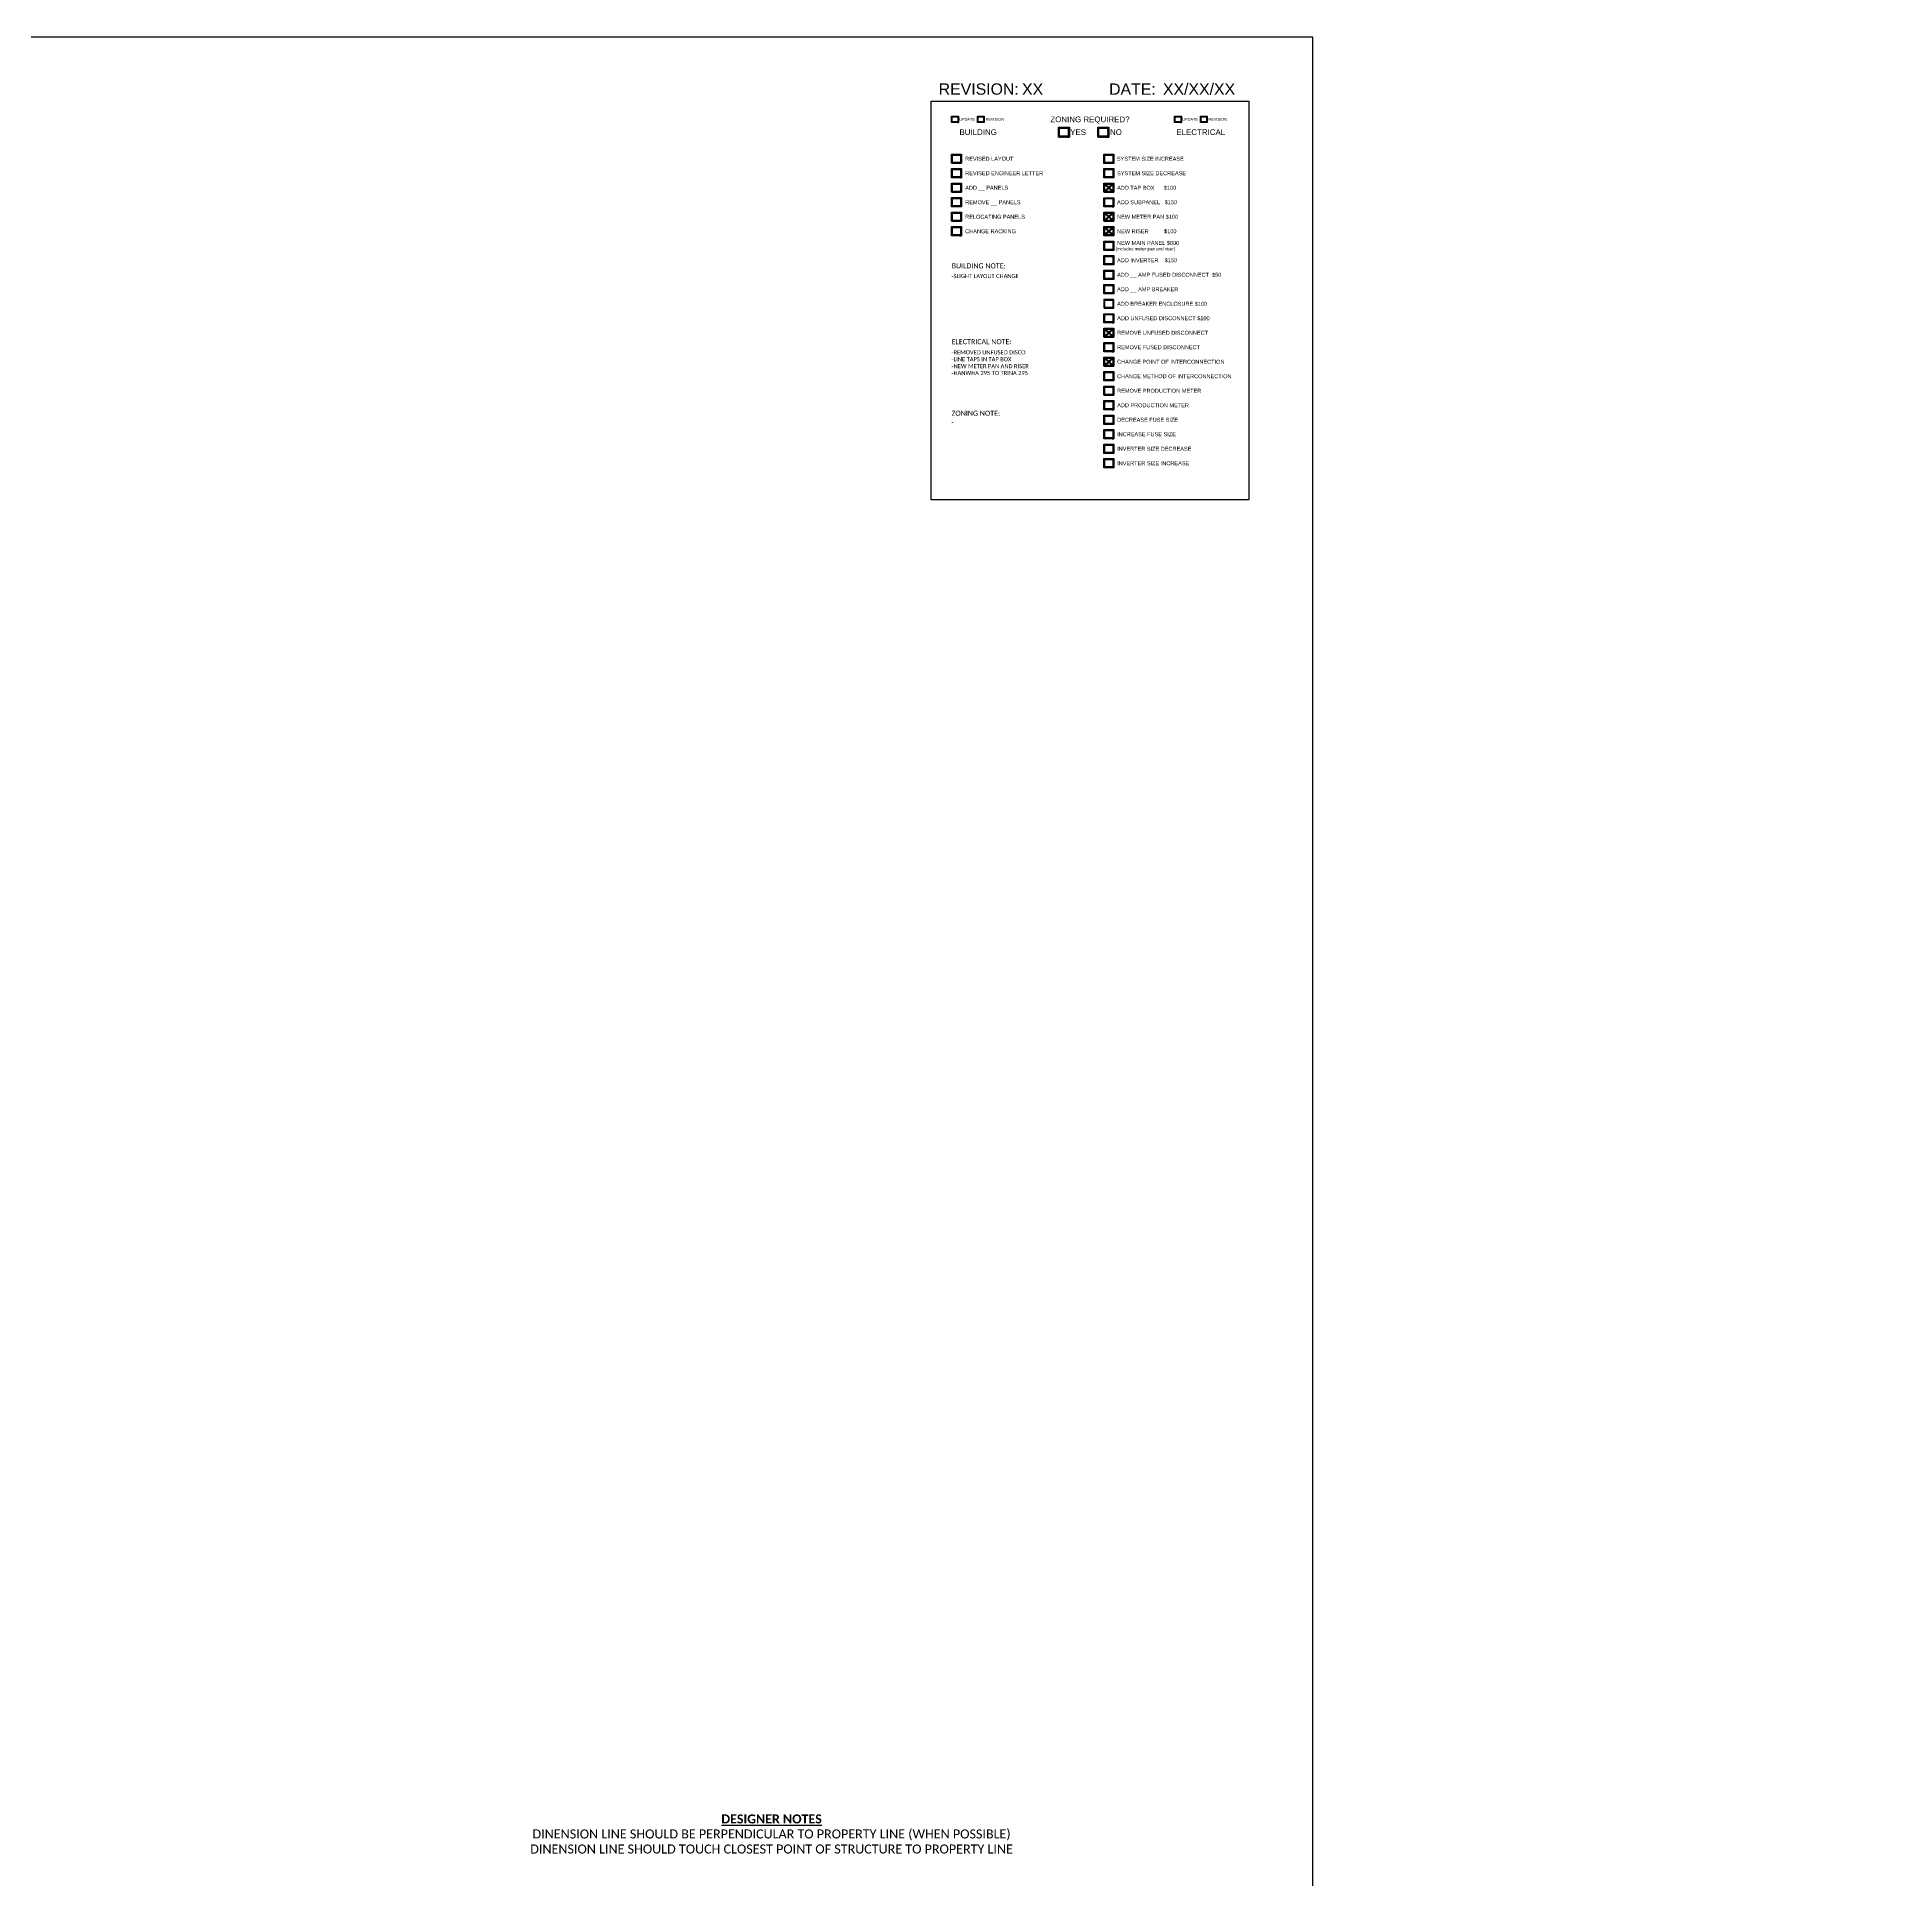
# Model space of a CAD drawing. Header units: feet. Extents: x -13431 to 10560, y 10829 to 29871.
# Drawn here: x -1435 to 3901, y 17733 to 23026 of the extents above; entities that cross this region are included whole.
import ezdxf
from ezdxf.enums import TextEntityAlignment as Align

# ---------------------------------------------------------------- set-up
doc = ezdxf.new("R2010")
doc.units = ezdxf.units.FT
doc.header["$MEASUREMENT"] = 0
doc.linetypes.add('DASHED', pattern=[0.75, 0.5, -0.25])
doc.layers.add('LOCKED (NO PRINT)', color=7, linetype='Continuous', plot=False)
doc.styles.add('1SIXTEENTH', font='technic_.ttf', dxfattribs={"height": 24})
doc.styles.get("Standard").update_dxf_attribs({"font": 'CALIBRI.TTF'})
doc.styles.add('TITLE BBLOCK TEXT', font='ARIALUNI.TTF')

# ---------------------------------------------------------------- blocks, each defined once
blk = doc.blocks.new('CHECKBOX')
h = blk.add_hatch()
h.set_pattern_fill('ANSI31', scale=0.9)
h.set_pattern_definition([(45, (1147.86739, 517.68152), (-0.0795495129, 0.0795495129), [])])
h.paths.add_polyline_path([(9649.4, 15921.8), (9621.2, 15921.8), (9621.2, 15895.4), (9649.4, 15895.4)])
h.paths.add_polyline_path([(9646.7, 15898.1), (9623.9, 15898.1), (9623.9, 15919.1), (9646.7, 15919.1)], flags=16)
at = {"color": 7}
for points in [[(9621.2, 15921.8), (9649.4, 15921.8), (9649.4, 15895.4), (9621.2, 15895.4)], [(9623.9, 15919.1), (9646.7, 15919.1), (9646.7, 15898.1), (9623.9, 15898.1)]]:
    blk.add_lwpolyline(points, close=True, dxfattribs=at)
blk = doc.blocks.new('_SYSTEM_SIZE_INCREASE')
at = {"color": 7}
for p, q in [((9623.9, 15919.1), (9646.7, 15919.1)), ((9623.9, 15898.1), (9623.9, 15919.1)), ((9646.7, 15919.1), (9646.7, 15898.1)), ((9646.7, 15898.1), (9623.9, 15898.1))]:
    blk.add_line(p, q, dxfattribs=at)
at = {"color": 3}
blk.add_blockref('CHECKBOX', (0, 0), dxfattribs=at)
blk = doc.blocks.new('_SYSTEM_SIZE_DECREASE')
h = blk.add_hatch()
h.set_pattern_fill('ANSI31', scale=0.9)
h.set_pattern_definition([(45, (945.34393, 1816.42066), (-0.0795495129, 0.0795495129), [])])
h.paths.add_polyline_path([(9446.9, 17220.5), (9418.7, 17220.5), (9418.7, 17194.2), (9446.9, 17194.2)])
h.paths.add_polyline_path([(9444.2, 17196.8), (9421.3, 17196.8), (9421.3, 17217.9), (9444.2, 17217.9)], flags=16)
at = {"color": 7}
for p, q in [((9421.3, 17217.9), (9444.2, 17217.9)), ((9421.3, 17196.8), (9421.3, 17217.9)), ((9444.2, 17196.8), (9421.3, 17196.8)), ((9444.2, 17217.9), (9444.2, 17196.8))]:
    blk.add_line(p, q, dxfattribs=at)
for points in [[(9418.7, 17220.5), (9446.9, 17220.5), (9446.9, 17194.2), (9418.7, 17194.2)], [(9418.7, 17220.5), (9446.9, 17220.5), (9446.9, 17194.2), (9418.7, 17194.2)], [(9421.3, 17217.9), (9444.2, 17217.9), (9444.2, 17196.8), (9421.3, 17196.8)], [(9421.3, 17217.9), (9444.2, 17217.9), (9444.2, 17196.8), (9421.3, 17196.8)]]:
    blk.add_lwpolyline(points, close=True, dxfattribs=at)
blk = doc.blocks.new('*U271')
h = blk.add_hatch()
h.set_pattern_fill('ANSI31', scale=0.9)
h.set_pattern_definition([(45, (945.34393, 1723.71051), (-0.0795495129, 0.0795495129), [])])
h.paths.add_polyline_path([(9446.9, 17127.8), (9418.7, 17127.8), (9418.7, 17101.5), (9446.9, 17101.5)])
h.paths.add_polyline_path([(9444.2, 17104.1), (9421.3, 17104.1), (9421.3, 17125.1), (9444.2, 17125.1)], flags=16)
h = blk.add_hatch()
h.set_pattern_fill('ANSI31', scale=0.9)
h.set_pattern_definition([(45, (1387.94802, 1662.34463), (-0.0795495129, 0.0795495129), [])])
h.paths.add_polyline_path([(9445, 17124.3), (9443.4, 17126), (9432.8, 17116.2), (9422.1, 17126), (9420.5, 17124.3), (9431, 17114.6), (9420.5, 17105), (9422.1, 17103.3), (9432.8, 17113), (9443.4, 17103.3), (9445, 17105), (9434.5, 17114.6)])
at = {"color": 7}
for p, q in [((9421.3, 17125.1), (9444.2, 17125.1)), ((9421.3, 17104.1), (9421.3, 17125.1)), ((9444.2, 17104.1), (9421.3, 17104.1)), ((9444.2, 17125.1), (9444.2, 17104.1))]:
    blk.add_line(p, q, dxfattribs=at)
for points in [[(9418.7, 17127.8), (9446.9, 17127.8), (9446.9, 17101.5), (9418.7, 17101.5)], [(9418.7, 17127.8), (9446.9, 17127.8), (9446.9, 17101.5), (9418.7, 17101.5)], [(9421.3, 17125.1), (9444.2, 17125.1), (9444.2, 17104.1), (9421.3, 17104.1)], [(9421.3, 17125.1), (9444.2, 17125.1), (9444.2, 17104.1), (9421.3, 17104.1)]]:
    blk.add_lwpolyline(points, close=True, dxfattribs=at)
for points in [[(9434.5, 17114.6), (9445, 17124.3), (9443.4, 17126), (9432.8, 17116.2), (9422.1, 17126), (9420.5, 17124.3), (9431, 17114.6)], [(9434.5, 17114.6), (9445, 17105), (9443.4, 17103.3), (9432.8, 17113), (9422.1, 17103.3), (9420.5, 17105), (9431, 17114.6)]]:
    blk.add_lwpolyline(points, dxfattribs=at)
blk = doc.blocks.new('_ADD_SUBPANEL')
h = blk.add_hatch()
h.set_pattern_fill('ANSI31', scale=0.9)
h.set_pattern_definition([(45, (952.32119, 1645.36388), (-0.0795495129, 0.0795495129), [])])
h.paths.add_polyline_path([(9453.8, 17049.4), (9425.7, 17049.4), (9425.7, 17023.1), (9453.8, 17023.1)])
h.paths.add_polyline_path([(9451.2, 17025.8), (9428.3, 17025.8), (9428.3, 17046.8), (9451.2, 17046.8)], flags=16)
at = {"color": 7}
for p, q in [((9428.3, 17046.8), (9451.2, 17046.8)), ((9428.3, 17025.8), (9428.3, 17046.8)), ((9451.2, 17025.8), (9428.3, 17025.8)), ((9451.2, 17046.8), (9451.2, 17025.8))]:
    blk.add_line(p, q, dxfattribs=at)
for points in [[(9425.7, 17049.4), (9453.8, 17049.4), (9453.8, 17023.1), (9425.7, 17023.1)], [(9425.7, 17049.4), (9453.8, 17049.4), (9453.8, 17023.1), (9425.7, 17023.1)], [(9428.3, 17046.8), (9451.2, 17046.8), (9451.2, 17025.8), (9428.3, 17025.8)], [(9428.3, 17046.8), (9451.2, 17046.8), (9451.2, 17025.8), (9428.3, 17025.8)]]:
    blk.add_lwpolyline(points, close=True, dxfattribs=at)
blk = doc.blocks.new('*U273')
h = blk.add_hatch()
h.set_pattern_fill('ANSI31', scale=0.9)
h.set_pattern_definition([(45, (945.34393, 1589.21548), (-0.0795495129, 0.0795495129), [])])
h.paths.add_polyline_path([(9446.9, 16993.3), (9418.7, 16993.3), (9418.7, 16967), (9446.9, 16967)])
h.paths.add_polyline_path([(9444.2, 16969.6), (9421.3, 16969.6), (9421.3, 16990.7), (9444.2, 16990.7)], flags=16)
h = blk.add_hatch()
h.set_pattern_fill('ANSI31', scale=0.9)
h.set_pattern_definition([(45, (1387.94802, 1527.84961), (-0.0795495129, 0.0795495129), [])])
h.paths.add_polyline_path([(9445, 16989.8), (9443.4, 16991.5), (9432.8, 16981.7), (9422.1, 16991.5), (9420.5, 16989.8), (9431, 16980.1), (9420.5, 16970.5), (9422.1, 16968.8), (9432.8, 16978.6), (9443.4, 16968.8), (9445, 16970.5), (9434.5, 16980.1)])
at = {"color": 7}
for p, q in [((9421.3, 16990.7), (9444.2, 16990.7)), ((9421.3, 16969.6), (9421.3, 16990.7)), ((9444.2, 16990.7), (9444.2, 16969.6)), ((9444.2, 16969.6), (9421.3, 16969.6))]:
    blk.add_line(p, q, dxfattribs=at)
for points in [[(9418.7, 16993.3), (9446.9, 16993.3), (9446.9, 16967), (9418.7, 16967)], [(9418.7, 16993.3), (9446.9, 16993.3), (9446.9, 16967), (9418.7, 16967)], [(9421.3, 16990.7), (9444.2, 16990.7), (9444.2, 16969.6), (9421.3, 16969.6)], [(9421.3, 16990.7), (9444.2, 16990.7), (9444.2, 16969.6), (9421.3, 16969.6)]]:
    blk.add_lwpolyline(points, close=True, dxfattribs=at)
for points in [[(9434.5, 16980.1), (9445, 16989.8), (9443.4, 16991.5), (9432.8, 16981.7), (9422.1, 16991.5), (9420.5, 16989.8), (9431, 16980.1)], [(9434.5, 16980.1), (9445, 16970.5), (9443.4, 16968.8), (9432.8, 16978.6), (9422.1, 16968.8), (9420.5, 16970.5), (9431, 16980.1)]]:
    blk.add_lwpolyline(points, dxfattribs=at)
blk = doc.blocks.new('*U272')
h = blk.add_hatch()
h.set_pattern_fill('ANSI31', scale=0.9)
h.set_pattern_definition([(45, (945.34393, 1533.22818), (-0.0795495129, 0.0795495129), [])])
h.paths.add_polyline_path([(9446.9, 16937.3), (9418.7, 16937.3), (9418.7, 16911), (9446.9, 16911)])
h.paths.add_polyline_path([(9444.2, 16913.6), (9421.3, 16913.6), (9421.3, 16934.7), (9444.2, 16934.7)], flags=16)
h = blk.add_hatch()
h.set_pattern_fill('ANSI31', scale=0.9)
h.set_pattern_definition([(45, (1387.94802, 1471.86231), (-0.0795495129, 0.0795495129), [])])
h.paths.add_polyline_path([(9445, 16933.8), (9443.4, 16935.5), (9432.8, 16925.7), (9422.1, 16935.5), (9420.5, 16933.8), (9431, 16924.2), (9420.5, 16914.5), (9422.1, 16912.8), (9432.8, 16922.6), (9443.4, 16912.8), (9445, 16914.5), (9434.5, 16924.2)])
at = {"color": 7}
for p, q in [((9421.3, 16934.7), (9444.2, 16934.7)), ((9421.3, 16913.6), (9421.3, 16934.7)), ((9444.2, 16934.7), (9444.2, 16913.6)), ((9444.2, 16913.6), (9421.3, 16913.6))]:
    blk.add_line(p, q, dxfattribs=at)
for points in [[(9418.7, 16937.3), (9446.9, 16937.3), (9446.9, 16911), (9418.7, 16911)], [(9418.7, 16937.3), (9446.9, 16937.3), (9446.9, 16911), (9418.7, 16911)], [(9421.3, 16934.7), (9444.2, 16934.7), (9444.2, 16913.6), (9421.3, 16913.6)], [(9421.3, 16934.7), (9444.2, 16934.7), (9444.2, 16913.6), (9421.3, 16913.6)]]:
    blk.add_lwpolyline(points, close=True, dxfattribs=at)
for points in [[(9434.5, 16924.2), (9445, 16933.8), (9443.4, 16935.5), (9432.8, 16925.7), (9422.1, 16935.5), (9420.5, 16933.8), (9431, 16924.2)], [(9434.5, 16924.2), (9445, 16914.5), (9443.4, 16912.8), (9432.8, 16922.6), (9422.1, 16912.8), (9420.5, 16914.5), (9431, 16924.2)]]:
    blk.add_lwpolyline(points, dxfattribs=at)
blk = doc.blocks.new('_NEW_MAIN_PANEL')
h = blk.add_hatch()
h.set_pattern_fill('ANSI31', scale=0.9)
h.set_pattern_definition([(45, (945.34393, 1464.17718), (-0.0795495129, 0.0795495129), [])])
h.paths.add_polyline_path([(9446.9, 16868.3), (9418.7, 16868.3), (9418.7, 16841.9), (9446.9, 16841.9)])
h.paths.add_polyline_path([(9444.2, 16844.6), (9421.3, 16844.6), (9421.3, 16865.6), (9444.2, 16865.6)], flags=16)
at = {"color": 7}
for p, q in [((9421.3, 16865.6), (9444.2, 16865.6)), ((9421.3, 16844.6), (9421.3, 16865.6)), ((9444.2, 16865.6), (9444.2, 16844.6)), ((9444.2, 16844.6), (9421.3, 16844.6))]:
    blk.add_line(p, q, dxfattribs=at)
for points in [[(9418.7, 16868.3), (9446.9, 16868.3), (9446.9, 16841.9), (9418.7, 16841.9)], [(9418.7, 16868.3), (9446.9, 16868.3), (9446.9, 16841.9), (9418.7, 16841.9)], [(9421.3, 16865.6), (9444.2, 16865.6), (9444.2, 16844.6), (9421.3, 16844.6)], [(9421.3, 16865.6), (9444.2, 16865.6), (9444.2, 16844.6), (9421.3, 16844.6)]]:
    blk.add_lwpolyline(points, close=True, dxfattribs=at)
blk = doc.blocks.new('_ADD_INVERTER')
h = blk.add_hatch()
h.set_pattern_fill('ANSI31', scale=0.9)
h.set_pattern_definition([(45, (945.34393, 1409.123), (-0.0795495129, 0.0795495129), [])])
h.paths.add_polyline_path([(9446.9, 16813.2), (9418.7, 16813.2), (9418.7, 16786.9), (9446.9, 16786.9)])
h.paths.add_polyline_path([(9444.2, 16789.5), (9421.3, 16789.5), (9421.3, 16810.6), (9444.2, 16810.6)], flags=16)
at = {"color": 7}
for p, q in [((9421.3, 16810.6), (9444.2, 16810.6)), ((9421.3, 16789.5), (9421.3, 16810.6)), ((9444.2, 16810.6), (9444.2, 16789.5)), ((9444.2, 16789.5), (9421.3, 16789.5))]:
    blk.add_line(p, q, dxfattribs=at)
for points in [[(9418.7, 16813.2), (9446.9, 16813.2), (9446.9, 16786.9), (9418.7, 16786.9)], [(9421.3, 16810.6), (9444.2, 16810.6), (9444.2, 16789.5), (9421.3, 16789.5)]]:
    blk.add_lwpolyline(points, close=True, dxfattribs=at)
blk = doc.blocks.new('_ADD_BREAKER_ENCLOSURE')
h = blk.add_hatch()
h.set_pattern_fill('ANSI31', scale=0.9)
h.set_pattern_definition([(45, (945.34393, 1355.00194), (-0.0795495129, 0.0795495129), [])])
h.paths.add_polyline_path([(9446.9, 16759.1), (9418.7, 16759.1), (9418.7, 16732.8), (9446.9, 16732.8)])
h.paths.add_polyline_path([(9444.2, 16735.4), (9421.3, 16735.4), (9421.3, 16756.4), (9444.2, 16756.4)], flags=16)
at = {"color": 7}
blk.add_lwpolyline([(9421.3, 16756.4), (9444.2, 16756.4), (9444.2, 16735.4), (9421.3, 16735.4)], close=True, dxfattribs=at)
blk = doc.blocks.new('_ADD_AMP_FUSED_DISCONNECT')
h = blk.add_hatch()
h.set_pattern_fill('ANSI31', scale=0.9)
h.set_pattern_definition([(45, (945.34393, 1300.88088), (-0.0795495129, 0.0795495129), [])])
h.paths.add_polyline_path([(9446.9, 16705), (9418.7, 16705), (9418.7, 16678.6), (9446.9, 16678.6)])
h.paths.add_polyline_path([(9444.2, 16681.3), (9421.3, 16681.3), (9421.3, 16702.3), (9444.2, 16702.3)], flags=16)
at = {"color": 7}
for p, q in [((9421.3, 16702.3), (9444.2, 16702.3)), ((9421.3, 16681.3), (9421.3, 16702.3)), ((9444.2, 16681.3), (9421.3, 16681.3)), ((9444.2, 16702.3), (9444.2, 16681.3))]:
    blk.add_line(p, q, dxfattribs=at)
for points in [[(9418.7, 16705), (9446.9, 16705), (9446.9, 16678.6), (9418.7, 16678.6)], [(9421.3, 16702.3), (9444.2, 16702.3), (9444.2, 16681.3), (9421.3, 16681.3)]]:
    blk.add_lwpolyline(points, close=True, dxfattribs=at)
blk = doc.blocks.new('_ADD_AMP_BREAKER')
h = blk.add_hatch()
h.set_pattern_fill('ANSI31', scale=0.9)
h.set_pattern_definition([(45, (945.34393, 1230.37547), (-0.0795495129, 0.0795495129), [])])
h.paths.add_polyline_path([(9446.9, 16634.5), (9418.7, 16634.5), (9418.7, 16608.1), (9446.9, 16608.1)])
h.paths.add_polyline_path([(9444.2, 16610.8), (9421.3, 16610.8), (9421.3, 16631.8), (9444.2, 16631.8)], flags=16)
at = {"color": 7}
for p, q in [((9421.3, 16631.8), (9444.2, 16631.8)), ((9421.3, 16610.8), (9421.3, 16631.8)), ((9444.2, 16610.8), (9421.3, 16610.8)), ((9444.2, 16631.8), (9444.2, 16610.8))]:
    blk.add_line(p, q, dxfattribs=at)
for points in [[(9418.7, 16634.5), (9446.9, 16634.5), (9446.9, 16608.1), (9418.7, 16608.1)], [(9421.3, 16631.8), (9444.2, 16631.8), (9444.2, 16610.8), (9421.3, 16610.8)]]:
    blk.add_lwpolyline(points, close=True, dxfattribs=at)
blk = doc.blocks.new('_ADD_UNFUSED_DISCONNECT')
h = blk.add_hatch()
h.set_pattern_fill('ANSI31', scale=0.9)
h.set_pattern_definition([(45, (945.34393, 1176.25442), (-0.0795495129, 0.0795495129), [])])
h.paths.add_polyline_path([(9446.9, 16580.3), (9418.7, 16580.3), (9418.7, 16554), (9446.9, 16554)])
h.paths.add_polyline_path([(9444.2, 16556.7), (9421.3, 16556.7), (9421.3, 16577.7), (9444.2, 16577.7)], flags=16)
at = {"color": 7}
for p, q in [((9421.3, 16577.7), (9444.2, 16577.7)), ((9421.3, 16556.7), (9421.3, 16577.7)), ((9444.2, 16556.7), (9421.3, 16556.7)), ((9444.2, 16577.7), (9444.2, 16556.7))]:
    blk.add_line(p, q, dxfattribs=at)
for points in [[(9418.7, 16580.3), (9446.9, 16580.3), (9446.9, 16554), (9418.7, 16554)], [(9421.3, 16577.7), (9444.2, 16577.7), (9444.2, 16556.7), (9421.3, 16556.7)]]:
    blk.add_lwpolyline(points, close=True, dxfattribs=at)
blk = doc.blocks.new('*U274')
h = blk.add_hatch()
h.set_pattern_fill('ANSI31', scale=0.9)
h.set_pattern_definition([(45, (945.34393, 1122.89417), (-0.0795495129, 0.0795495129), [])])
h.paths.add_polyline_path([(9446.9, 16527), (9418.7, 16527), (9418.7, 16500.7), (9446.9, 16500.7)])
h.paths.add_polyline_path([(9444.2, 16503.3), (9421.3, 16503.3), (9421.3, 16524.3), (9444.2, 16524.3)], flags=16)
h = blk.add_hatch()
h.set_pattern_fill('ANSI31', scale=0.9)
h.set_pattern_definition([(45, (1387.94802, 1061.5283), (-0.0795495129, 0.0795495129), [])])
h.paths.add_polyline_path([(9445, 16523.5), (9443.4, 16525.2), (9432.8, 16515.4), (9422.1, 16525.2), (9420.5, 16523.5), (9431, 16513.8), (9420.5, 16504.2), (9422.1, 16502.4), (9432.8, 16512.2), (9443.4, 16502.4), (9445, 16504.2), (9434.5, 16513.8)])
at = {"color": 7}
for p, q in [((9421.3, 16524.3), (9444.2, 16524.3)), ((9421.3, 16503.3), (9421.3, 16524.3)), ((9444.2, 16503.3), (9421.3, 16503.3)), ((9444.2, 16524.3), (9444.2, 16503.3))]:
    blk.add_line(p, q, dxfattribs=at)
for points in [[(9418.7, 16527), (9446.9, 16527), (9446.9, 16500.7), (9418.7, 16500.7)], [(9421.3, 16524.3), (9444.2, 16524.3), (9444.2, 16503.3), (9421.3, 16503.3)]]:
    blk.add_lwpolyline(points, close=True, dxfattribs=at)
for points in [[(9434.5, 16513.8), (9445, 16523.5), (9443.4, 16525.2), (9432.8, 16515.4), (9422.1, 16525.2), (9420.5, 16523.5), (9431, 16513.8)], [(9434.5, 16513.8), (9445, 16504.2), (9443.4, 16502.4), (9432.8, 16512.2), (9422.1, 16502.4), (9420.5, 16504.2), (9431, 16513.8)]]:
    blk.add_lwpolyline(points, dxfattribs=at)
blk = doc.blocks.new('_ADD_PANELS')
at = {"color": 7}
for p, q in [((2.6, 23.7), (25.5, 23.7)), ((2.6, 2.6), (2.6, 23.7)), ((25.5, 2.6), (2.6, 2.6)), ((25.5, 23.7), (25.5, 2.6))]:
    blk.add_line(p, q, dxfattribs=at)
at = {"color": 3}
blk.add_blockref('CHECKBOX', (-9621.2, -15895.4), dxfattribs=at)
blk = doc.blocks.new('_ADD_PRODUCTION_METER')
at = {"color": 7}
for p, q in [((2.6, 23.7), (25.5, 23.7)), ((2.6, 2.6), (2.6, 23.7)), ((25.5, 2.6), (2.6, 2.6)), ((25.5, 23.7), (25.5, 2.6))]:
    blk.add_line(p, q, dxfattribs=at)
at = {"color": 3}
blk.add_blockref('CHECKBOX', (-9621.2, -15895.4), dxfattribs=at)
blk = doc.blocks.new('_CHANGE_METHOD_OF_INTERCONNECTION')
at = {"color": 7}
for p, q in [((2.6, 23.7), (25.5, 23.7)), ((2.6, 2.6), (2.6, 23.7)), ((25.5, 2.6), (2.6, 2.6)), ((25.5, 23.7), (25.5, 2.6))]:
    blk.add_line(p, q, dxfattribs=at)
at = {"color": 3}
blk.add_blockref('CHECKBOX', (-9621.2, -15895.4), dxfattribs=at)
blk = doc.blocks.new('*U275')
h = blk.add_hatch()
h.set_pattern_fill('ANSI31', scale=0.9)
h.set_pattern_definition([(45, (-8030.7445, -15439.13219), (-0.0795495129, 0.0795495129), [])])
h.paths.add_polyline_path([(26.3, 22.8), (24.7, 24.5), (14.1, 14.7), (3.4, 24.5), (1.8, 22.8), (12.4, 13.2), (1.8, 3.5), (3.4, 1.8), (14.1, 11.6), (24.7, 1.8), (26.3, 3.5), (15.8, 13.2)])
at = {"color": 7}
for p, q in [((2.6, 23.7), (25.5, 23.7)), ((2.6, 2.6), (2.6, 23.7)), ((25.5, 2.6), (2.6, 2.6)), ((25.5, 23.7), (25.5, 2.6))]:
    blk.add_line(p, q, dxfattribs=at)
for points in [[(15.8, 13.2), (26.3, 22.8), (24.7, 24.5), (14.1, 14.7), (3.4, 24.5), (1.8, 22.8), (12.4, 13.2)], [(15.8, 13.2), (26.3, 3.5), (24.7, 1.8), (14.1, 11.6), (3.4, 1.8), (1.8, 3.5), (12.4, 13.2)]]:
    blk.add_lwpolyline(points, dxfattribs=at)
at = {"color": 3}
blk.add_blockref('CHECKBOX', (-9621.2, -15895.4), dxfattribs=at)
blk = doc.blocks.new('_CHANGE_RACKING')
at = {"color": 7}
for p, q in [((2.6, 23.7), (25.5, 23.7)), ((2.6, 2.6), (2.6, 23.7)), ((25.5, 2.6), (2.6, 2.6)), ((25.5, 23.7), (25.5, 2.6))]:
    blk.add_line(p, q, dxfattribs=at)
at = {"color": 3}
blk.add_blockref('CHECKBOX', (-9621.2, -15895.4), dxfattribs=at)
blk = doc.blocks.new('_DECREASE_FUSE_SIZE')
at = {"color": 7}
for p, q in [((2.6, 23.7), (25.5, 23.7)), ((2.6, 2.6), (2.6, 23.7)), ((25.5, 2.6), (2.6, 2.6)), ((25.5, 23.7), (25.5, 2.6))]:
    blk.add_line(p, q, dxfattribs=at)
at = {"color": 3}
blk.add_blockref('CHECKBOX', (-9621.2, -15895.4), dxfattribs=at)
blk = doc.blocks.new('_INCREASE_FUSE_SIZE')
at = {"color": 7}
for p, q in [((2.6, 23.7), (25.5, 23.7)), ((2.6, 2.6), (2.6, 23.7)), ((25.5, 2.6), (2.6, 2.6)), ((25.5, 23.7), (25.5, 2.6))]:
    blk.add_line(p, q, dxfattribs=at)
at = {"color": 3}
blk.add_blockref('CHECKBOX', (-9621.2, -15895.4), dxfattribs=at)
blk = doc.blocks.new('_INVERTER_SIZE_DECREASE')
at = {"color": 7}
for p, q in [((2.6, 23.7), (25.5, 23.7)), ((2.6, 2.6), (2.6, 23.7)), ((25.5, 2.6), (2.6, 2.6)), ((25.5, 23.7), (25.5, 2.6))]:
    blk.add_line(p, q, dxfattribs=at)
at = {"color": 3}
blk.add_blockref('CHECKBOX', (-9621.2, -15895.4), dxfattribs=at)
blk = doc.blocks.new('_INVERTER_SIZE_INCREASE')
at = {"color": 7}
for p, q in [((2.6, 23.7), (25.5, 23.7)), ((2.6, 2.6), (2.6, 23.7)), ((25.5, 2.6), (2.6, 2.6)), ((25.5, 23.7), (25.5, 2.6))]:
    blk.add_line(p, q, dxfattribs=at)
at = {"color": 3}
blk.add_blockref('CHECKBOX', (-9621.2, -15895.4), dxfattribs=at)
blk = doc.blocks.new('_RELOCATING_PANELS')
at = {"color": 7}
for p, q in [((2.6, 23.7), (25.5, 23.7)), ((2.6, 2.6), (2.6, 23.7)), ((25.5, 2.6), (2.6, 2.6)), ((25.5, 23.7), (25.5, 2.6))]:
    blk.add_line(p, q, dxfattribs=at)
at = {"color": 3}
blk.add_blockref('CHECKBOX', (-9621.2, -15895.4), dxfattribs=at)
blk = doc.blocks.new('_REMOVE_FUSED_DISCONNECT')
at = {"color": 7}
for p, q in [((2.6, 23.7), (25.5, 23.7)), ((2.6, 2.6), (2.6, 23.7)), ((25.5, 2.6), (2.6, 2.6)), ((25.5, 23.7), (25.5, 2.6))]:
    blk.add_line(p, q, dxfattribs=at)
at = {"color": 3}
blk.add_blockref('CHECKBOX', (-9621.2, -15895.4), dxfattribs=at)
blk = doc.blocks.new('_REMOVE_PANELS')
at = {"color": 7}
for p, q in [((2.6, 23.7), (25.5, 23.7)), ((2.6, 2.6), (2.6, 23.7)), ((25.5, 2.6), (2.6, 2.6)), ((25.5, 23.7), (25.5, 2.6))]:
    blk.add_line(p, q, dxfattribs=at)
at = {"color": 3}
blk.add_blockref('CHECKBOX', (-9621.2, -15895.4), dxfattribs=at)
blk = doc.blocks.new('_REMOVE_PRODUCTION_METER')
at = {"color": 7}
for p, q in [((2.6, 23.7), (25.5, 23.7)), ((2.6, 2.6), (2.6, 23.7)), ((25.5, 2.6), (2.6, 2.6)), ((25.5, 23.7), (25.5, 2.6))]:
    blk.add_line(p, q, dxfattribs=at)
at = {"color": 3}
blk.add_blockref('CHECKBOX', (-9621.2, -15895.4), dxfattribs=at)
blk = doc.blocks.new('_REVISED_ENGINEER_LETTER')
at = {"color": 7}
for p, q in [((2.6, 23.7), (25.5, 23.7)), ((2.6, 2.6), (2.6, 23.7)), ((25.5, 2.6), (2.6, 2.6)), ((25.5, 23.7), (25.5, 2.6))]:
    blk.add_line(p, q, dxfattribs=at)
at = {"color": 3}
blk.add_blockref('CHECKBOX', (-9621.2, -15895.4), dxfattribs=at)
blk = doc.blocks.new('_REVISED_LAYOUT')
at = {"color": 7}
for p, q in [((2.6, 23.7), (25.5, 23.7)), ((2.6, 2.6), (2.6, 23.7)), ((25.5, 2.6), (2.6, 2.6)), ((25.5, 23.7), (25.5, 2.6))]:
    blk.add_line(p, q, dxfattribs=at)
at = {"color": 3}
blk.add_blockref('CHECKBOX', (-9621.2, -15895.4), dxfattribs=at)
blk = doc.blocks.new('_BUILDING_REVISION')
at = {"color": 7}
for p, q in [((2.6, 23.7), (25.5, 23.7)), ((2.6, 2.6), (2.6, 23.7)), ((25.5, 2.6), (2.6, 2.6)), ((25.5, 23.7), (25.5, 2.6))]:
    blk.add_line(p, q, dxfattribs=at)
at = {"color": 3}
blk.add_blockref('CHECKBOX', (-9621.2, -15895.4), dxfattribs=at)
blk = doc.blocks.new('_BUILDING_UPDATE')
at = {"color": 7}
for p, q in [((2.6, 23.7), (25.5, 23.7)), ((2.6, 2.6), (2.6, 23.7)), ((25.5, 2.6), (2.6, 2.6)), ((25.5, 23.7), (25.5, 2.6))]:
    blk.add_line(p, q, dxfattribs=at)
at = {"color": 3}
blk.add_blockref('CHECKBOX', (-9621.2, -15895.4), dxfattribs=at)
blk = doc.blocks.new('_ELECTRICAL_REVISION')
at = {"color": 7}
for p, q in [((2.6, 23.7), (25.5, 23.7)), ((2.6, 2.6), (2.6, 23.7)), ((25.5, 2.6), (2.6, 2.6)), ((25.5, 23.7), (25.5, 2.6))]:
    blk.add_line(p, q, dxfattribs=at)
at = {"color": 3}
blk.add_blockref('CHECKBOX', (-9621.2, -15895.4), dxfattribs=at)
blk = doc.blocks.new('_ELECTRICAL_UPDATE')
at = {"color": 7}
for p, q in [((2.6, 23.7), (25.5, 23.7)), ((2.6, 2.6), (2.6, 23.7)), ((25.5, 2.6), (2.6, 2.6)), ((25.5, 23.7), (25.5, 2.6))]:
    blk.add_line(p, q, dxfattribs=at)
at = {"color": 3}
blk.add_blockref('CHECKBOX', (-9621.2, -15895.4), dxfattribs=at)
blk = doc.blocks.new('_ZONING_REQUIRED_NO')
at = {"color": 7}
for p, q in [((2.6, 23.7), (25.5, 23.7)), ((2.6, 2.6), (2.6, 23.7)), ((25.5, 2.6), (2.6, 2.6)), ((25.5, 23.7), (25.5, 2.6))]:
    blk.add_line(p, q, dxfattribs=at)
at = {"color": 3}
blk.add_blockref('CHECKBOX', (-9621.2, -15895.4), dxfattribs=at)
blk = doc.blocks.new('_ZONING_REQUIRED_YES')
at = {"color": 7}
for p, q in [((2.6, 23.7), (25.5, 23.7)), ((2.6, 2.6), (2.6, 23.7)), ((25.5, 2.6), (2.6, 2.6)), ((25.5, 23.7), (25.5, 2.6))]:
    blk.add_line(p, q, dxfattribs=at)
at = {"color": 3}
blk.add_blockref('CHECKBOX', (-9621.2, -15895.4), dxfattribs=at)

msp = doc.modelspace()

# ---------------------------------------------------------------- linework, layer by layer
at = {"color": 7, "linetype": 'DASHED', "ltscale": 120}
msp.add_lwpolyline([(1132.85, 22842.16), (2045.54, 22842.16), (2045.54, 21696.75), (1132.85, 21696.75)], close=True, dxfattribs=at)
at = {"layer": 'LOCKED (NO PRINT)', "color": 7}
msp.add_lwpolyline([(3901.35, 13447.59), (3901.35, 15535.8), (2229.07, 15535.8), (2229.07, 23025.69), (-13430.82, 23025.69), (-13430.82, 13447.59), (3901.35, 13447.59)], dxfattribs=at)
msp.add_lwpolyline([(1132.85, 22842.16), (2045.54, 22842.16), (2045.54, 21696.75), (1132.85, 21696.75)], close=True, dxfattribs=at)

# ---------------------------------------------------------------- block references
at = {"color": 3}
for name, p, xscale, yscale, zscale in [('_BUILDING_UPDATE', (1191.84, 22780.56), 0.686706267409125, 0.686706267409125, 0.686706267409125), ('_BUILDING_REVISION', (1266.2, 22780.56), 0.686706267409125, 0.686706267409125, 0.686706267409125), ('_ELECTRICAL_UPDATE', (1832.37, 22780.56), 0.686706267409125, 0.686706267409125, 0.686706267409125), ('_ELECTRICAL_REVISION', (1906.73, 22780.56), 0.686706267409125, 0.686706267409125, 0.686706267409125), ('_ZONING_REQUIRED_YES', (1498.64, 22738.2), 1.111111111111082, 1.111111111111082, 1.111111111111082), ('_ZONING_REQUIRED_NO', (1611.73, 22738.2), 1.111111111111082, 1.111111111111082, 1.111111111111082)]:
    msp.add_blockref(name, p, dxfattribs=dict(at, xscale=xscale, yscale=yscale, zscale=zscale))
for name, p in [('_REVISED_LAYOUT', (1191.84, 22663.3)), ('_SYSTEM_SIZE_INCREASE', (-7991.77, 6767.85)), ('_REVISED_ENGINEER_LETTER', (1191.84, 22621.64)), ('_SYSTEM_SIZE_DECREASE', (-7789.25, 5427.46)), ('_ADD_PANELS', (1191.84, 22579.99)), ('*U271', (-7789.25, 5478.51)), ('_REMOVE_PANELS', (1191.84, 22538.34)), ('_RELOCATING_PANELS', (1191.84, 22496.68)), ('_ADD_SUBPANEL', (-7796.23, 5515.21)), ('*U273', (-7789.25, 5529.7)), ('_CHANGE_RACKING', (1191.84, 22455.03)), ('*U272', (-7789.25, 5544.03)), ('_NEW_MAIN_PANEL', (-7789.25, 5571.43)), ('_ADD_INVERTER', (-7789.25, 5584.83)), ('_ADD_AMP_FUSED_DISCONNECT', (-7789.25, 5651.42)), ('_ADD_AMP_BREAKER', (-7789.25, 5680.27)), ('_ADD_BREAKER_ENCLOSURE', (-7789.25, 5513.99)), ('_ADD_UNFUSED_DISCONNECT', (-7789.25, 5651.09)), ('*U274', (-7789.25, 5662.79)), ('_REMOVE_FUSED_DISCONNECT', (1629.44, 22121.8)), ('*U275', (1629.44, 22080.15)), ('_CHANGE_METHOD_OF_INTERCONNECTION', (1629.44, 22038.5)), ('_REMOVE_PRODUCTION_METER', (1629.44, 21996.84)), ('_ADD_PRODUCTION_METER', (1629.44, 21955.19)), ('_DECREASE_FUSE_SIZE', (1629.44, 21913.53)), ('_INCREASE_FUSE_SIZE', (1629.44, 21871.88)), ('_INVERTER_SIZE_DECREASE', (1629.44, 21830.23)), ('_INVERTER_SIZE_INCREASE', (1629.44, 21788.57))]:
    msp.add_blockref(name, p, dxfattribs=at)

# ---------------------------------------------------------------- texts
at = {"color": 7, "style": 'TITLE BBLOCK TEXT'}
for s, height, p in [('UPDATE', 7.925, (1213.85, 22789.6)), ('REVISION', 7.925, (1289.12, 22789.6)), ('UPDATE', 7.925, (1854.38, 22789.6)), ('REVISION', 7.925, (1929.65, 22789.6)), ('YES', 16.282, (1532.38, 22752.82)), ('NO', 16.282, (1646.8, 22752.82)), ('REVISED LAYOUT', 11.4503, (1230.71, 22676.45)), ('SYSTEM SIZE INCREASE', 11.4503, (1666.64, 22676.45)), ('REVISED ENGINEER LETTER', 11.4503, (1230.71, 22634.8)), ('SYSTEM SIZE DECREASE', 11.4503, (1667.03, 22634.8)), ('ADD __ PANELS', 11.4503, (1230.71, 22593.15)), ('ADD TAP BOX      $100', 11.4503, (1667.03, 22593.15)), ('REMOVE __ PANELS', 11.4503, (1230.71, 22551.49)), ('ADD SUBPANEL   $150', 11.4503, (1667.03, 22551.49)), ('CHANGE RACKING', 11.4503, (1230.71, 22468.19)), ('RELOCATING PANELS', 11.4503, (1230.71, 22509.84)), ('NEW METER PAN $100', 11.4503, (1667.03, 22509.84)), ('NEW RISER          $100', 11.4503, (1667.03, 22468.19)), ('(includes meter pan and riser)', 9.2458, (1662.6, 22417.85)), ('NEW MAIN PANEL $800', 11.4503, (1667.03, 22434.67)), ('ADD INVERTER    $150', 11.4503, (1667.03, 22384.88)), ('ADD __ AMP FUSED DISCONNECT  $50', 11.4503, (1667.03, 22343.23)), ('ADD __ AMP BREAKER', 11.4503, (1667.03, 22301.57)), ('ADD BREAKER ENCLOSURE $100', 11.4503, (1667.03, 22259.92)), ('ADD UNFUSED DISCONNECT $100', 11.4503, (1667.23, 22218.26)), ('REMOVE UNFUSED DISCONNECT', 11.4503, (1667.23, 22176.61)), ('CHANGE POINT OF INTERCONNECTION', 11.4503, (1667.16, 22093.3)), ('REMOVE FUSED DISCONNECT', 11.4503, (1667.23, 22134.96)), ('CHANGE METHOD OF INTERCONNECTION', 11.4503, (1667.16, 22051.65)), ('REMOVE PRODUCTION METER', 11.4503, (1667.23, 22010)), ('ADD PRODUCTION METER', 11.4503, (1667.23, 21968.34)), ('DECREASE FUSE SIZE', 11.4503, (1667.23, 21926.69)), ('INCREASE FUSE SIZE', 11.4503, (1667.23, 21885.04)), ('INVERTER SIZE DECREASE', 11.4503, (1667.23, 21843.38)), ('INVERTER SIZE INCREASE', 11.4503, (1667.23, 21801.73))]:
    msp.add_text(s, height=height, rotation=359.98856, dxfattribs=at).set_placement(p, align=Align.MIDDLE_LEFT)
for s, p in [('ZONING REQUIRED?', (1589.19, 22789.6)), ('BUILDING', (1268.01, 22752.82)), ('ELECTRICAL', (1907.43, 22752.82))]:
    msp.add_text(s, height=16.282, rotation=359.98856, dxfattribs=at).set_placement(p, align=Align.MIDDLE_CENTER)
at = {"color": 1, "char_height": 32.564, "width": 121.3327, "rotation": 359.98856, "style": 'TITLE BBLOCK TEXT'}
for s, insert, attachment_point in [('XX/XX/XX', (1798.86, 22876.52), 4), ('REVISION:', (1384.64, 22876.47), 6), ('XX', (1394.01, 22876.52), 4), ('DATE:', (1778.04, 22876.49), 6)]:
    msp.add_mtext(s, dxfattribs=dict(at, insert=insert, attachment_point=attachment_point))
at = {"color": 7, "insert": (1217.89, 22787.4), "char_height": 0.00833, "attachment_point": 1}
msp.add_mtext('Update', dxfattribs=at)
at = {"color": 7, "attachment_point": 1}
for s, width, heights, insert, char_height in [('BUILDING NOTE:', 155.2147, [0], (1191.89, 22376.15), 14.6813), ('-SLIGHT LAYOUT CHANGE', 242.7029, [146.54], (1191.57, 22345.36), 11.8918), ('ELECTRICAL NOTE: ', 393.9116, [201.58], (1191.89, 22158.37), 14.6813), ('-REMOVED UNFUSED DISCO\\P-LINE TAPS IN TAP BOX\\P-NEW METER PAN AND RISER\\P-HANWHA 295 TO TRINA 295', 262.1447, [144.93], (1191.57, 22126.32), 11.8918), ('ZONING NOTE: ', 393.9116, [201.58], (1191.89, 21952.72), 14.6813), ('-', 234.6021, [148.16], (1191.57, 21925.98), 11.89)]:
    msp.add_mtext_dynamic_manual_height_columns(s, width=width, gutter_width=268.8, heights=heights, dxfattribs=dict(at, insert=insert, char_height=char_height))

# ---------------------------------------------------------------- next in the draw order: texts
at = {"layer": 'LOCKED (NO PRINT)', "insert": (674.54, 17864.25), "char_height": 25.92, "attachment_point": 5, "style": '1SIXTEENTH', "bg_fill": 2}
msp.add_mtext_dynamic_manual_height_columns('{\\fCalibri|b1|i0|c0|p34;\\LDESIGNER NOTES\\P\\fCalibri|b0|i0|c0|p34;\\lDINENSION LINE SHOULD BE PERPENDICULAR TO PROPERTY LINE (WHEN POSSIBLE)\\P\\W1;DINENSION LINE SHOULD TOUCH CLOSEST POINT OF STRUCTURE TO PROPERTY LINE}', width=2833.1198, gutter_width=370.67, heights=[0], dxfattribs=at)

doc.saveas('drawing.dxf')
